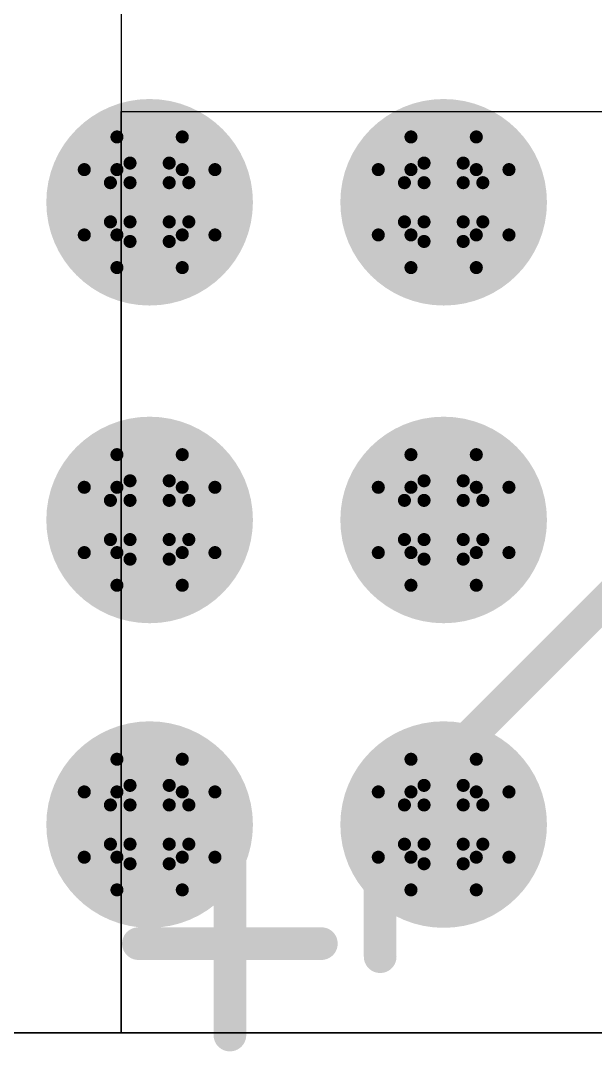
# Model space of a CAD drawing. Header units: inches. Extents: x -4 to 5258, y -4 to 5281.
# Drawn here: x 136.083 to 138.317, y 92.592 to 96.6 of the extents above; entities that cross this region are included whole.
import ezdxf

# ---------------------------------------------------------------- set-up
doc = ezdxf.new("R2010")
doc.units = ezdxf.units.IN
for name, color, linetype in [('Bottom Layer', 5, 'Continuous'), ('Bottom Solder', 6, 'Continuous'), ('Drill Drawing', 1, 'Continuous'), ('Layer 1', 16, 'Continuous'), ('Layer 2', 76, 'Continuous'), ('Top Layer', 1, 'Continuous'), ('Top Overlay', 2, 'Continuous'), ('Top Solder', 216, 'Continuous'), ('Via Holes', 16, 'Continuous')]:
    doc.layers.add(name, color=color, linetype=linetype)

# ---------------------------------------------------------------- blocks, each defined once
blk = doc.blocks.new('RVT1H470M0607_308')
at = {"layer": 'Top Overlay'}
for points in [[(-3.3334, 1.8288, 0.127, 0.127, 0), (-1.8348, 3.3274, 0.127, 0.127, 0)], [(-3.3334, 1.3208, 0.127, 0.127, 0), (-3.3334, 1.8288, 0.127, 0.127, 0)], [(-3.9176, 1.016, 0.127, 0.127, 0), (-3.9176, 1.7272, 0.127, 0.127, 0)], [(-4.2732, 1.3716, 0.127, 0.127, 0), (-3.562, 1.3716, 0.127, 0.127, 0)]]:
    blk.add_lwpolyline(points, format="xyseb", dxfattribs=at)
for points in [[(-3.3651, 1.8288, 0.0635, 0.0635, 1), (-3.3016, 1.8288, 0.0635, 0.0635, 1)], [(-3.3651, 1.8288, 0.0635, 0.0635, 1), (-3.3016, 1.8288, 0.0635, 0.0635, 1)], [(-3.9493, 1.7272, 0.0635, 0.0635, 1), (-3.8858, 1.7272, 0.0635, 0.0635, 1)], [(-4.3049, 1.3716, 0.0635, 0.0635, 1), (-4.2414, 1.3716, 0.0635, 0.0635, 1)], [(-3.5937, 1.3716, 0.0635, 0.0635, 1), (-3.5302, 1.3716, 0.0635, 0.0635, 1)], [(-3.3651, 1.3208, 0.0635, 0.0635, 1), (-3.3016, 1.3208, 0.0635, 0.0635, 1)], [(-3.9493, 1.016, 0.0635, 0.0635, 1), (-3.8858, 1.016, 0.0635, 0.0635, 1)]]:
    blk.add_lwpolyline(points, format="xyseb", close=True, dxfattribs=at)

msp = doc.modelspace()

# ---------------------------------------------------------------- hatches: boundary and pattern name
at = {"layer": 'Bottom Layer'}
h = msp.add_hatch(color=5, dxfattribs=at)
edge = h.paths.add_edge_path()
edge.add_arc((136.5842, 95.8938), 0.3, 0, 360)
h = msp.add_hatch(color=5, dxfattribs=at)
edge = h.paths.add_edge_path()
edge.add_arc((137.7272, 95.8938), 0.3, 0, 360)
h = msp.add_hatch(color=5, dxfattribs=at)
edge = h.paths.add_edge_path()
edge.add_arc((136.5842, 94.6583), 0.3, 0, 360)
h = msp.add_hatch(color=5, dxfattribs=at)
edge = h.paths.add_edge_path()
edge.add_arc((137.7272, 94.6583), 0.3, 0, 360)
h = msp.add_hatch(color=5, dxfattribs=at)
edge = h.paths.add_edge_path()
edge.add_arc((136.5842, 93.4737), 0.3, 0, 360)
h = msp.add_hatch(color=5, dxfattribs=at)
edge = h.paths.add_edge_path()
edge.add_arc((137.7272, 93.4737), 0.3, 0, 360)
at = {"layer": 'Bottom Solder'}
h = msp.add_hatch(color=6, dxfattribs=at)
edge = h.paths.add_edge_path()
edge.add_arc((136.5842, 95.8938), 0.4016, 0, 360)
h = msp.add_hatch(color=6, dxfattribs=at)
edge = h.paths.add_edge_path()
edge.add_arc((137.7272, 95.8938), 0.4016, 0, 360)
h = msp.add_hatch(color=6, dxfattribs=at)
edge = h.paths.add_edge_path()
edge.add_arc((136.5842, 94.6583), 0.4016, 0, 360)
h = msp.add_hatch(color=6, dxfattribs=at)
edge = h.paths.add_edge_path()
edge.add_arc((137.7272, 94.6583), 0.4016, 0, 360)
h = msp.add_hatch(color=6, dxfattribs=at)
edge = h.paths.add_edge_path()
edge.add_arc((136.5842, 93.4737), 0.4016, 0, 360)
h = msp.add_hatch(color=6, dxfattribs=at)
edge = h.paths.add_edge_path()
edge.add_arc((137.7272, 93.4737), 0.4016, 0, 360)
at = {"layer": 'Layer 1'}
h = msp.add_hatch(color=16, dxfattribs=at)
edge = h.paths.add_edge_path()
edge.add_arc((136.5842, 95.8938), 0.3, 0, 360)
h = msp.add_hatch(color=16, dxfattribs=at)
edge = h.paths.add_edge_path()
edge.add_arc((137.7272, 95.8938), 0.3, 0, 360)
h = msp.add_hatch(color=16, dxfattribs=at)
edge = h.paths.add_edge_path()
edge.add_arc((136.5842, 94.6583), 0.3, 0, 360)
h = msp.add_hatch(color=16, dxfattribs=at)
edge = h.paths.add_edge_path()
edge.add_arc((137.7272, 94.6583), 0.3, 0, 360)
h = msp.add_hatch(color=16, dxfattribs=at)
edge = h.paths.add_edge_path()
edge.add_arc((136.5842, 93.4737), 0.3, 0, 360)
h = msp.add_hatch(color=16, dxfattribs=at)
edge = h.paths.add_edge_path()
edge.add_arc((137.7272, 93.4737), 0.3, 0, 360)
at = {"layer": 'Layer 2'}
h = msp.add_hatch(color=76, dxfattribs=at)
edge = h.paths.add_edge_path()
edge.add_arc((136.5842, 95.8938), 0.3, 0, 360)
h = msp.add_hatch(color=76, dxfattribs=at)
edge = h.paths.add_edge_path()
edge.add_arc((137.7272, 95.8938), 0.3, 0, 360)
h = msp.add_hatch(color=76, dxfattribs=at)
edge = h.paths.add_edge_path()
edge.add_arc((136.5842, 94.6583), 0.3, 0, 360)
h = msp.add_hatch(color=76, dxfattribs=at)
edge = h.paths.add_edge_path()
edge.add_arc((137.7272, 94.6583), 0.3, 0, 360)
h = msp.add_hatch(color=76, dxfattribs=at)
edge = h.paths.add_edge_path()
edge.add_arc((136.5842, 93.4737), 0.3, 0, 360)
h = msp.add_hatch(color=76, dxfattribs=at)
edge = h.paths.add_edge_path()
edge.add_arc((137.7272, 93.4737), 0.3, 0, 360)
at = {"layer": 'Top Layer'}
h = msp.add_hatch(color=1, dxfattribs=at)
edge = h.paths.add_edge_path()
edge.add_arc((136.5842, 95.8938), 0.3, 0, 360)
h = msp.add_hatch(color=1, dxfattribs=at)
edge = h.paths.add_edge_path()
edge.add_arc((137.7272, 95.8938), 0.3, 0, 360)
h = msp.add_hatch(color=1, dxfattribs=at)
edge = h.paths.add_edge_path()
edge.add_arc((136.5842, 94.6583), 0.3, 0, 360)
h = msp.add_hatch(color=1, dxfattribs=at)
edge = h.paths.add_edge_path()
edge.add_arc((137.7272, 94.6583), 0.3, 0, 360)
h = msp.add_hatch(color=1, dxfattribs=at)
edge = h.paths.add_edge_path()
edge.add_arc((136.5842, 93.4737), 0.3, 0, 360)
h = msp.add_hatch(color=1, dxfattribs=at)
edge = h.paths.add_edge_path()
edge.add_arc((137.7272, 93.4737), 0.3, 0, 360)
at = {"layer": 'Top Solder'}
h = msp.add_hatch(color=216, dxfattribs=at)
edge = h.paths.add_edge_path()
edge.add_arc((136.5842, 95.8938), 0.4016, 0, 360)
h = msp.add_hatch(color=216, dxfattribs=at)
edge = h.paths.add_edge_path()
edge.add_arc((137.7272, 95.8938), 0.4016, 0, 360)
h = msp.add_hatch(color=216, dxfattribs=at)
edge = h.paths.add_edge_path()
edge.add_arc((136.5842, 94.6583), 0.4016, 0, 360)
h = msp.add_hatch(color=216, dxfattribs=at)
edge = h.paths.add_edge_path()
edge.add_arc((137.7272, 94.6583), 0.4016, 0, 360)
h = msp.add_hatch(color=216, dxfattribs=at)
edge = h.paths.add_edge_path()
edge.add_arc((136.5842, 93.4737), 0.4016, 0, 360)
h = msp.add_hatch(color=216, dxfattribs=at)
edge = h.paths.add_edge_path()
edge.add_arc((137.7272, 93.4737), 0.4016, 0, 360)
at = {"layer": 'Via Holes'}
h = msp.add_hatch(color=7, dxfattribs=at)
edge = h.paths.add_edge_path()
edge.add_arc((136.5842, 95.8938), 0.15, 0, 360)
h = msp.add_hatch(color=7, dxfattribs=at)
edge = h.paths.add_edge_path()
edge.add_arc((137.7272, 95.8938), 0.15, 0, 360)
h = msp.add_hatch(color=7, dxfattribs=at)
edge = h.paths.add_edge_path()
edge.add_arc((136.5842, 94.6583), 0.15, 0, 360)
h = msp.add_hatch(color=7, dxfattribs=at)
edge = h.paths.add_edge_path()
edge.add_arc((137.7272, 94.6583), 0.15, 0, 360)
h = msp.add_hatch(color=7, dxfattribs=at)
edge = h.paths.add_edge_path()
edge.add_arc((136.5842, 93.4737), 0.15, 0, 360)
h = msp.add_hatch(color=7, dxfattribs=at)
edge = h.paths.add_edge_path()
edge.add_arc((137.7272, 93.4737), 0.15, 0, 360)

# ---------------------------------------------------------------- linework, layer by layer
at = {"layer": 'Drill Drawing'}
for points in [[(136.4572, 96.0208, 0.0508, 0.0508, 0), (136.4572, 96.1478, 0.0508, 0.0508, 0)], [(136.4572, 96.1478, 0.0508, 0.0508, 0), (136.7112, 96.1478, 0.0508, 0.0508, 0)], [(136.7112, 96.0208, 0.0508, 0.0508, 0), (136.7112, 96.1478, 0.0508, 0.0508, 0)], [(137.6002, 96.0208, 0.0508, 0.0508, 0), (137.6002, 96.1478, 0.0508, 0.0508, 0)], [(137.6002, 96.1478, 0.0508, 0.0508, 0), (137.8542, 96.1478, 0.0508, 0.0508, 0)], [(137.8542, 96.0208, 0.0508, 0.0508, 0), (137.8542, 96.1478, 0.0508, 0.0508, 0)], [(136.508, 95.97, 0.0508, 0.0508, 0), (136.508, 96.0462, 0.0508, 0.0508, 0)], [(136.508, 96.0462, 0.0508, 0.0508, 0), (136.6604, 96.0462, 0.0508, 0.0508, 0)], [(136.6604, 95.97, 0.0508, 0.0508, 0), (136.6604, 96.0462, 0.0508, 0.0508, 0)], [(137.651, 95.97, 0.0508, 0.0508, 0), (137.651, 96.0462, 0.0508, 0.0508, 0)], [(137.651, 96.0462, 0.0508, 0.0508, 0), (137.8034, 96.0462, 0.0508, 0.0508, 0)], [(137.8034, 95.97, 0.0508, 0.0508, 0), (137.8034, 96.0462, 0.0508, 0.0508, 0)], [(136.3302, 95.7668, 0.0508, 0.0508, 0), (136.3302, 96.0208, 0.0508, 0.0508, 0)], [(136.3302, 96.0208, 0.0508, 0.0508, 0), (136.4572, 96.0208, 0.0508, 0.0508, 0)], [(136.7112, 96.0208, 0.0508, 0.0508, 0), (136.8382, 96.0208, 0.0508, 0.0508, 0)], [(136.8382, 95.7668, 0.0508, 0.0508, 0), (136.8382, 96.0208, 0.0508, 0.0508, 0)], [(137.4732, 95.7668, 0.0508, 0.0508, 0), (137.4732, 96.0208, 0.0508, 0.0508, 0)], [(137.4732, 96.0208, 0.0508, 0.0508, 0), (137.6002, 96.0208, 0.0508, 0.0508, 0)], [(137.8542, 96.0208, 0.0508, 0.0508, 0), (137.9812, 96.0208, 0.0508, 0.0508, 0)], [(137.9812, 95.7668, 0.0508, 0.0508, 0), (137.9812, 96.0208, 0.0508, 0.0508, 0)], [(136.4318, 95.8176, 0.0508, 0.0508, 0), (136.4318, 95.97, 0.0508, 0.0508, 0)], [(136.4318, 95.97, 0.0508, 0.0508, 0), (136.508, 95.97, 0.0508, 0.0508, 0)], [(136.6604, 95.97, 0.0508, 0.0508, 0), (136.7366, 95.97, 0.0508, 0.0508, 0)], [(136.7366, 95.8176, 0.0508, 0.0508, 0), (136.7366, 95.97, 0.0508, 0.0508, 0)], [(137.5748, 95.8176, 0.0508, 0.0508, 0), (137.5748, 95.97, 0.0508, 0.0508, 0)], [(137.5748, 95.97, 0.0508, 0.0508, 0), (137.651, 95.97, 0.0508, 0.0508, 0)], [(137.8034, 95.97, 0.0508, 0.0508, 0), (137.8796, 95.97, 0.0508, 0.0508, 0)], [(137.8796, 95.8176, 0.0508, 0.0508, 0), (137.8796, 95.97, 0.0508, 0.0508, 0)], [(136.4318, 95.8176, 0.0508, 0.0508, 0), (136.508, 95.8176, 0.0508, 0.0508, 0)], [(136.508, 95.7414, 0.0508, 0.0508, 0), (136.508, 95.8176, 0.0508, 0.0508, 0)], [(136.6604, 95.8176, 0.0508, 0.0508, 0), (136.7366, 95.8176, 0.0508, 0.0508, 0)], [(136.6604, 95.7414, 0.0508, 0.0508, 0), (136.6604, 95.8176, 0.0508, 0.0508, 0)], [(137.5748, 95.8176, 0.0508, 0.0508, 0), (137.651, 95.8176, 0.0508, 0.0508, 0)], [(137.651, 95.7414, 0.0508, 0.0508, 0), (137.651, 95.8176, 0.0508, 0.0508, 0)], [(137.8034, 95.8176, 0.0508, 0.0508, 0), (137.8796, 95.8176, 0.0508, 0.0508, 0)], [(137.8034, 95.7414, 0.0508, 0.0508, 0), (137.8034, 95.8176, 0.0508, 0.0508, 0)], [(136.3302, 95.7668, 0.0508, 0.0508, 0), (136.4572, 95.7668, 0.0508, 0.0508, 0)], [(136.4572, 95.6398, 0.0508, 0.0508, 0), (136.4572, 95.7668, 0.0508, 0.0508, 0)], [(136.508, 95.7414, 0.0508, 0.0508, 0), (136.6604, 95.7414, 0.0508, 0.0508, 0)], [(136.7112, 95.7668, 0.0508, 0.0508, 0), (136.8382, 95.7668, 0.0508, 0.0508, 0)], [(136.7112, 95.6398, 0.0508, 0.0508, 0), (136.7112, 95.7668, 0.0508, 0.0508, 0)], [(137.4732, 95.7668, 0.0508, 0.0508, 0), (137.6002, 95.7668, 0.0508, 0.0508, 0)], [(137.6002, 95.6398, 0.0508, 0.0508, 0), (137.6002, 95.7668, 0.0508, 0.0508, 0)], [(137.651, 95.7414, 0.0508, 0.0508, 0), (137.8034, 95.7414, 0.0508, 0.0508, 0)], [(137.8542, 95.7668, 0.0508, 0.0508, 0), (137.9812, 95.7668, 0.0508, 0.0508, 0)], [(137.8542, 95.6398, 0.0508, 0.0508, 0), (137.8542, 95.7668, 0.0508, 0.0508, 0)], [(136.4572, 95.6398, 0.0508, 0.0508, 0), (136.7112, 95.6398, 0.0508, 0.0508, 0)], [(137.6002, 95.6398, 0.0508, 0.0508, 0), (137.8542, 95.6398, 0.0508, 0.0508, 0)], [(136.4572, 94.7853, 0.0508, 0.0508, 0), (136.4572, 94.9123, 0.0508, 0.0508, 0)], [(136.4572, 94.9123, 0.0508, 0.0508, 0), (136.7112, 94.9123, 0.0508, 0.0508, 0)], [(136.7112, 94.7853, 0.0508, 0.0508, 0), (136.7112, 94.9123, 0.0508, 0.0508, 0)], [(137.6002, 94.7853, 0.0508, 0.0508, 0), (137.6002, 94.9123, 0.0508, 0.0508, 0)], [(137.6002, 94.9123, 0.0508, 0.0508, 0), (137.8542, 94.9123, 0.0508, 0.0508, 0)], [(137.8542, 94.7853, 0.0508, 0.0508, 0), (137.8542, 94.9123, 0.0508, 0.0508, 0)], [(136.3302, 94.5313, 0.0508, 0.0508, 0), (136.3302, 94.7853, 0.0508, 0.0508, 0)], [(136.3302, 94.7853, 0.0508, 0.0508, 0), (136.4572, 94.7853, 0.0508, 0.0508, 0)], [(136.508, 94.7345, 0.0508, 0.0508, 0), (136.508, 94.8107, 0.0508, 0.0508, 0)], [(136.508, 94.8107, 0.0508, 0.0508, 0), (136.6604, 94.8107, 0.0508, 0.0508, 0)], [(136.6604, 94.7345, 0.0508, 0.0508, 0), (136.6604, 94.8107, 0.0508, 0.0508, 0)], [(136.7112, 94.7853, 0.0508, 0.0508, 0), (136.8382, 94.7853, 0.0508, 0.0508, 0)], [(136.8382, 94.5313, 0.0508, 0.0508, 0), (136.8382, 94.7853, 0.0508, 0.0508, 0)], [(137.4732, 94.5313, 0.0508, 0.0508, 0), (137.4732, 94.7853, 0.0508, 0.0508, 0)], [(137.4732, 94.7853, 0.0508, 0.0508, 0), (137.6002, 94.7853, 0.0508, 0.0508, 0)], [(137.651, 94.7345, 0.0508, 0.0508, 0), (137.651, 94.8107, 0.0508, 0.0508, 0)], [(137.651, 94.8107, 0.0508, 0.0508, 0), (137.8034, 94.8107, 0.0508, 0.0508, 0)], [(137.8034, 94.7345, 0.0508, 0.0508, 0), (137.8034, 94.8107, 0.0508, 0.0508, 0)], [(137.8542, 94.7853, 0.0508, 0.0508, 0), (137.9812, 94.7853, 0.0508, 0.0508, 0)], [(137.9812, 94.5313, 0.0508, 0.0508, 0), (137.9812, 94.7853, 0.0508, 0.0508, 0)], [(136.4318, 94.5821, 0.0508, 0.0508, 0), (136.4318, 94.7345, 0.0508, 0.0508, 0)], [(136.4318, 94.7345, 0.0508, 0.0508, 0), (136.508, 94.7345, 0.0508, 0.0508, 0)], [(136.6604, 94.7345, 0.0508, 0.0508, 0), (136.7366, 94.7345, 0.0508, 0.0508, 0)], [(136.7366, 94.5821, 0.0508, 0.0508, 0), (136.7366, 94.7345, 0.0508, 0.0508, 0)], [(137.5748, 94.5821, 0.0508, 0.0508, 0), (137.5748, 94.7345, 0.0508, 0.0508, 0)], [(137.5748, 94.7345, 0.0508, 0.0508, 0), (137.651, 94.7345, 0.0508, 0.0508, 0)], [(137.8034, 94.7345, 0.0508, 0.0508, 0), (137.8796, 94.7345, 0.0508, 0.0508, 0)], [(137.8796, 94.5821, 0.0508, 0.0508, 0), (137.8796, 94.7345, 0.0508, 0.0508, 0)], [(136.4318, 94.5821, 0.0508, 0.0508, 0), (136.508, 94.5821, 0.0508, 0.0508, 0)], [(136.508, 94.5059, 0.0508, 0.0508, 0), (136.508, 94.5821, 0.0508, 0.0508, 0)], [(136.6604, 94.5821, 0.0508, 0.0508, 0), (136.7366, 94.5821, 0.0508, 0.0508, 0)], [(136.6604, 94.5059, 0.0508, 0.0508, 0), (136.6604, 94.5821, 0.0508, 0.0508, 0)], [(137.5748, 94.5821, 0.0508, 0.0508, 0), (137.651, 94.5821, 0.0508, 0.0508, 0)], [(137.651, 94.5059, 0.0508, 0.0508, 0), (137.651, 94.5821, 0.0508, 0.0508, 0)], [(137.8034, 94.5821, 0.0508, 0.0508, 0), (137.8796, 94.5821, 0.0508, 0.0508, 0)], [(137.8034, 94.5059, 0.0508, 0.0508, 0), (137.8034, 94.5821, 0.0508, 0.0508, 0)], [(136.3302, 94.5313, 0.0508, 0.0508, 0), (136.4572, 94.5313, 0.0508, 0.0508, 0)], [(136.4572, 94.4043, 0.0508, 0.0508, 0), (136.4572, 94.5313, 0.0508, 0.0508, 0)], [(136.508, 94.5059, 0.0508, 0.0508, 0), (136.6604, 94.5059, 0.0508, 0.0508, 0)], [(136.7112, 94.5313, 0.0508, 0.0508, 0), (136.8382, 94.5313, 0.0508, 0.0508, 0)], [(136.7112, 94.4043, 0.0508, 0.0508, 0), (136.7112, 94.5313, 0.0508, 0.0508, 0)], [(137.4732, 94.5313, 0.0508, 0.0508, 0), (137.6002, 94.5313, 0.0508, 0.0508, 0)], [(137.6002, 94.4043, 0.0508, 0.0508, 0), (137.6002, 94.5313, 0.0508, 0.0508, 0)], [(137.651, 94.5059, 0.0508, 0.0508, 0), (137.8034, 94.5059, 0.0508, 0.0508, 0)], [(137.8542, 94.5313, 0.0508, 0.0508, 0), (137.9812, 94.5313, 0.0508, 0.0508, 0)], [(137.8542, 94.4043, 0.0508, 0.0508, 0), (137.8542, 94.5313, 0.0508, 0.0508, 0)], [(136.4572, 94.4043, 0.0508, 0.0508, 0), (136.7112, 94.4043, 0.0508, 0.0508, 0)], [(137.6002, 94.4043, 0.0508, 0.0508, 0), (137.8542, 94.4043, 0.0508, 0.0508, 0)], [(136.4572, 93.6007, 0.0508, 0.0508, 0), (136.4572, 93.7277, 0.0508, 0.0508, 0)], [(136.4572, 93.7277, 0.0508, 0.0508, 0), (136.7112, 93.7277, 0.0508, 0.0508, 0)], [(136.7112, 93.6007, 0.0508, 0.0508, 0), (136.7112, 93.7277, 0.0508, 0.0508, 0)], [(137.6002, 93.6007, 0.0508, 0.0508, 0), (137.6002, 93.7277, 0.0508, 0.0508, 0)], [(137.6002, 93.7277, 0.0508, 0.0508, 0), (137.8542, 93.7277, 0.0508, 0.0508, 0)], [(137.8542, 93.6007, 0.0508, 0.0508, 0), (137.8542, 93.7277, 0.0508, 0.0508, 0)], [(136.508, 93.5499, 0.0508, 0.0508, 0), (136.508, 93.6261, 0.0508, 0.0508, 0)], [(136.508, 93.6261, 0.0508, 0.0508, 0), (136.6604, 93.6261, 0.0508, 0.0508, 0)], [(136.6604, 93.5499, 0.0508, 0.0508, 0), (136.6604, 93.6261, 0.0508, 0.0508, 0)], [(137.651, 93.5499, 0.0508, 0.0508, 0), (137.651, 93.6261, 0.0508, 0.0508, 0)], [(137.651, 93.6261, 0.0508, 0.0508, 0), (137.8034, 93.6261, 0.0508, 0.0508, 0)], [(137.8034, 93.5499, 0.0508, 0.0508, 0), (137.8034, 93.6261, 0.0508, 0.0508, 0)], [(136.3302, 93.3467, 0.0508, 0.0508, 0), (136.3302, 93.6007, 0.0508, 0.0508, 0)], [(136.3302, 93.6007, 0.0508, 0.0508, 0), (136.4572, 93.6007, 0.0508, 0.0508, 0)], [(136.7112, 93.6007, 0.0508, 0.0508, 0), (136.8382, 93.6007, 0.0508, 0.0508, 0)], [(136.8382, 93.3467, 0.0508, 0.0508, 0), (136.8382, 93.6007, 0.0508, 0.0508, 0)], [(137.4732, 93.3467, 0.0508, 0.0508, 0), (137.4732, 93.6007, 0.0508, 0.0508, 0)], [(137.4732, 93.6007, 0.0508, 0.0508, 0), (137.6002, 93.6007, 0.0508, 0.0508, 0)], [(137.8542, 93.6007, 0.0508, 0.0508, 0), (137.9812, 93.6007, 0.0508, 0.0508, 0)], [(137.9812, 93.3467, 0.0508, 0.0508, 0), (137.9812, 93.6007, 0.0508, 0.0508, 0)], [(136.4318, 93.3975, 0.0508, 0.0508, 0), (136.4318, 93.5499, 0.0508, 0.0508, 0)], [(136.4318, 93.5499, 0.0508, 0.0508, 0), (136.508, 93.5499, 0.0508, 0.0508, 0)], [(136.6604, 93.5499, 0.0508, 0.0508, 0), (136.7366, 93.5499, 0.0508, 0.0508, 0)], [(136.7366, 93.3975, 0.0508, 0.0508, 0), (136.7366, 93.5499, 0.0508, 0.0508, 0)], [(137.5748, 93.3975, 0.0508, 0.0508, 0), (137.5748, 93.5499, 0.0508, 0.0508, 0)], [(137.5748, 93.5499, 0.0508, 0.0508, 0), (137.651, 93.5499, 0.0508, 0.0508, 0)], [(137.8034, 93.5499, 0.0508, 0.0508, 0), (137.8796, 93.5499, 0.0508, 0.0508, 0)], [(137.8796, 93.3975, 0.0508, 0.0508, 0), (137.8796, 93.5499, 0.0508, 0.0508, 0)], [(136.4318, 93.3975, 0.0508, 0.0508, 0), (136.508, 93.3975, 0.0508, 0.0508, 0)], [(136.508, 93.3213, 0.0508, 0.0508, 0), (136.508, 93.3975, 0.0508, 0.0508, 0)], [(136.6604, 93.3975, 0.0508, 0.0508, 0), (136.7366, 93.3975, 0.0508, 0.0508, 0)], [(136.6604, 93.3213, 0.0508, 0.0508, 0), (136.6604, 93.3975, 0.0508, 0.0508, 0)], [(137.5748, 93.3975, 0.0508, 0.0508, 0), (137.651, 93.3975, 0.0508, 0.0508, 0)], [(137.651, 93.3213, 0.0508, 0.0508, 0), (137.651, 93.3975, 0.0508, 0.0508, 0)], [(137.8034, 93.3975, 0.0508, 0.0508, 0), (137.8796, 93.3975, 0.0508, 0.0508, 0)], [(137.8034, 93.3213, 0.0508, 0.0508, 0), (137.8034, 93.3975, 0.0508, 0.0508, 0)], [(136.3302, 93.3467, 0.0508, 0.0508, 0), (136.4572, 93.3467, 0.0508, 0.0508, 0)], [(136.4572, 93.2197, 0.0508, 0.0508, 0), (136.4572, 93.3467, 0.0508, 0.0508, 0)], [(136.7112, 93.3467, 0.0508, 0.0508, 0), (136.8382, 93.3467, 0.0508, 0.0508, 0)], [(136.7112, 93.2197, 0.0508, 0.0508, 0), (136.7112, 93.3467, 0.0508, 0.0508, 0)], [(137.4732, 93.3467, 0.0508, 0.0508, 0), (137.6002, 93.3467, 0.0508, 0.0508, 0)], [(137.6002, 93.2197, 0.0508, 0.0508, 0), (137.6002, 93.3467, 0.0508, 0.0508, 0)], [(137.8542, 93.3467, 0.0508, 0.0508, 0), (137.9812, 93.3467, 0.0508, 0.0508, 0)], [(137.8542, 93.2197, 0.0508, 0.0508, 0), (137.8542, 93.3467, 0.0508, 0.0508, 0)], [(136.508, 93.3213, 0.0508, 0.0508, 0), (136.6604, 93.3213, 0.0508, 0.0508, 0)], [(137.651, 93.3213, 0.0508, 0.0508, 0), (137.8034, 93.3213, 0.0508, 0.0508, 0)], [(136.4572, 93.2197, 0.0508, 0.0508, 0), (136.7112, 93.2197, 0.0508, 0.0508, 0)], [(137.6002, 93.2197, 0.0508, 0.0508, 0), (137.8542, 93.2197, 0.0508, 0.0508, 0)]]:
    msp.add_lwpolyline(points, format="xyseb", dxfattribs=at)
for points in [[(136.4445, 96.1478, 0.0254, 0.0254, 1), (136.4699, 96.1478, 0.0254, 0.0254, 1)], [(136.4445, 96.1478, 0.0254, 0.0254, 1), (136.4699, 96.1478, 0.0254, 0.0254, 1)], [(136.6985, 96.1478, 0.0254, 0.0254, 1), (136.7239, 96.1478, 0.0254, 0.0254, 1)], [(136.6985, 96.1478, 0.0254, 0.0254, 1), (136.7239, 96.1478, 0.0254, 0.0254, 1)], [(137.5875, 96.1478, 0.0254, 0.0254, 1), (137.6129, 96.1478, 0.0254, 0.0254, 1)], [(137.5875, 96.1478, 0.0254, 0.0254, 1), (137.6129, 96.1478, 0.0254, 0.0254, 1)], [(137.8415, 96.1478, 0.0254, 0.0254, 1), (137.8669, 96.1478, 0.0254, 0.0254, 1)], [(137.8415, 96.1478, 0.0254, 0.0254, 1), (137.8669, 96.1478, 0.0254, 0.0254, 1)], [(136.4953, 96.0462, 0.0254, 0.0254, 1), (136.5207, 96.0462, 0.0254, 0.0254, 1)], [(136.4953, 96.0462, 0.0254, 0.0254, 1), (136.5207, 96.0462, 0.0254, 0.0254, 1)], [(136.6477, 96.0462, 0.0254, 0.0254, 1), (136.6731, 96.0462, 0.0254, 0.0254, 1)], [(136.6477, 96.0462, 0.0254, 0.0254, 1), (136.6731, 96.0462, 0.0254, 0.0254, 1)], [(137.6383, 96.0462, 0.0254, 0.0254, 1), (137.6637, 96.0462, 0.0254, 0.0254, 1)], [(137.6383, 96.0462, 0.0254, 0.0254, 1), (137.6637, 96.0462, 0.0254, 0.0254, 1)], [(137.7907, 96.0462, 0.0254, 0.0254, 1), (137.8161, 96.0462, 0.0254, 0.0254, 1)], [(137.7907, 96.0462, 0.0254, 0.0254, 1), (137.8161, 96.0462, 0.0254, 0.0254, 1)], [(136.3175, 96.0208, 0.0254, 0.0254, 1), (136.3429, 96.0208, 0.0254, 0.0254, 1)], [(136.3175, 96.0208, 0.0254, 0.0254, 1), (136.3429, 96.0208, 0.0254, 0.0254, 1)], [(136.4445, 96.0208, 0.0254, 0.0254, 1), (136.4699, 96.0208, 0.0254, 0.0254, 1)], [(136.4445, 96.0208, 0.0254, 0.0254, 1), (136.4699, 96.0208, 0.0254, 0.0254, 1)], [(136.6985, 96.0208, 0.0254, 0.0254, 1), (136.7239, 96.0208, 0.0254, 0.0254, 1)], [(136.6985, 96.0208, 0.0254, 0.0254, 1), (136.7239, 96.0208, 0.0254, 0.0254, 1)], [(136.8255, 96.0208, 0.0254, 0.0254, 1), (136.8509, 96.0208, 0.0254, 0.0254, 1)], [(136.8255, 96.0208, 0.0254, 0.0254, 1), (136.8509, 96.0208, 0.0254, 0.0254, 1)], [(137.4605, 96.0208, 0.0254, 0.0254, 1), (137.4859, 96.0208, 0.0254, 0.0254, 1)], [(137.4605, 96.0208, 0.0254, 0.0254, 1), (137.4859, 96.0208, 0.0254, 0.0254, 1)], [(137.5875, 96.0208, 0.0254, 0.0254, 1), (137.6129, 96.0208, 0.0254, 0.0254, 1)], [(137.5875, 96.0208, 0.0254, 0.0254, 1), (137.6129, 96.0208, 0.0254, 0.0254, 1)], [(137.8415, 96.0208, 0.0254, 0.0254, 1), (137.8669, 96.0208, 0.0254, 0.0254, 1)], [(137.8415, 96.0208, 0.0254, 0.0254, 1), (137.8669, 96.0208, 0.0254, 0.0254, 1)], [(137.9685, 96.0208, 0.0254, 0.0254, 1), (137.9939, 96.0208, 0.0254, 0.0254, 1)], [(137.9685, 96.0208, 0.0254, 0.0254, 1), (137.9939, 96.0208, 0.0254, 0.0254, 1)], [(136.4191, 95.97, 0.0254, 0.0254, 1), (136.4445, 95.97, 0.0254, 0.0254, 1)], [(136.4191, 95.97, 0.0254, 0.0254, 1), (136.4445, 95.97, 0.0254, 0.0254, 1)], [(136.4953, 95.97, 0.0254, 0.0254, 1), (136.5207, 95.97, 0.0254, 0.0254, 1)], [(136.4953, 95.97, 0.0254, 0.0254, 1), (136.5207, 95.97, 0.0254, 0.0254, 1)], [(136.6477, 95.97, 0.0254, 0.0254, 1), (136.6731, 95.97, 0.0254, 0.0254, 1)], [(136.6477, 95.97, 0.0254, 0.0254, 1), (136.6731, 95.97, 0.0254, 0.0254, 1)], [(136.7239, 95.97, 0.0254, 0.0254, 1), (136.7493, 95.97, 0.0254, 0.0254, 1)], [(136.7239, 95.97, 0.0254, 0.0254, 1), (136.7493, 95.97, 0.0254, 0.0254, 1)], [(137.5621, 95.97, 0.0254, 0.0254, 1), (137.5875, 95.97, 0.0254, 0.0254, 1)], [(137.5621, 95.97, 0.0254, 0.0254, 1), (137.5875, 95.97, 0.0254, 0.0254, 1)], [(137.6383, 95.97, 0.0254, 0.0254, 1), (137.6637, 95.97, 0.0254, 0.0254, 1)], [(137.6383, 95.97, 0.0254, 0.0254, 1), (137.6637, 95.97, 0.0254, 0.0254, 1)], [(137.7907, 95.97, 0.0254, 0.0254, 1), (137.8161, 95.97, 0.0254, 0.0254, 1)], [(137.7907, 95.97, 0.0254, 0.0254, 1), (137.8161, 95.97, 0.0254, 0.0254, 1)], [(137.8669, 95.97, 0.0254, 0.0254, 1), (137.8923, 95.97, 0.0254, 0.0254, 1)], [(137.8669, 95.97, 0.0254, 0.0254, 1), (137.8923, 95.97, 0.0254, 0.0254, 1)], [(136.4191, 95.8176, 0.0254, 0.0254, 1), (136.4445, 95.8176, 0.0254, 0.0254, 1)], [(136.4191, 95.8176, 0.0254, 0.0254, 1), (136.4445, 95.8176, 0.0254, 0.0254, 1)], [(136.4953, 95.8176, 0.0254, 0.0254, 1), (136.5207, 95.8176, 0.0254, 0.0254, 1)], [(136.4953, 95.8176, 0.0254, 0.0254, 1), (136.5207, 95.8176, 0.0254, 0.0254, 1)], [(136.6477, 95.8176, 0.0254, 0.0254, 1), (136.6731, 95.8176, 0.0254, 0.0254, 1)], [(136.6477, 95.8176, 0.0254, 0.0254, 1), (136.6731, 95.8176, 0.0254, 0.0254, 1)], [(136.7239, 95.8176, 0.0254, 0.0254, 1), (136.7493, 95.8176, 0.0254, 0.0254, 1)], [(136.7239, 95.8176, 0.0254, 0.0254, 1), (136.7493, 95.8176, 0.0254, 0.0254, 1)], [(137.5621, 95.8176, 0.0254, 0.0254, 1), (137.5875, 95.8176, 0.0254, 0.0254, 1)], [(137.5621, 95.8176, 0.0254, 0.0254, 1), (137.5875, 95.8176, 0.0254, 0.0254, 1)], [(137.6383, 95.8176, 0.0254, 0.0254, 1), (137.6637, 95.8176, 0.0254, 0.0254, 1)], [(137.6383, 95.8176, 0.0254, 0.0254, 1), (137.6637, 95.8176, 0.0254, 0.0254, 1)], [(137.7907, 95.8176, 0.0254, 0.0254, 1), (137.8161, 95.8176, 0.0254, 0.0254, 1)], [(137.7907, 95.8176, 0.0254, 0.0254, 1), (137.8161, 95.8176, 0.0254, 0.0254, 1)], [(137.8669, 95.8176, 0.0254, 0.0254, 1), (137.8923, 95.8176, 0.0254, 0.0254, 1)], [(137.8669, 95.8176, 0.0254, 0.0254, 1), (137.8923, 95.8176, 0.0254, 0.0254, 1)], [(136.3175, 95.7668, 0.0254, 0.0254, 1), (136.3429, 95.7668, 0.0254, 0.0254, 1)], [(136.3175, 95.7668, 0.0254, 0.0254, 1), (136.3429, 95.7668, 0.0254, 0.0254, 1)], [(136.4445, 95.7668, 0.0254, 0.0254, 1), (136.4699, 95.7668, 0.0254, 0.0254, 1)], [(136.4445, 95.7668, 0.0254, 0.0254, 1), (136.4699, 95.7668, 0.0254, 0.0254, 1)], [(136.4953, 95.7414, 0.0254, 0.0254, 1), (136.5207, 95.7414, 0.0254, 0.0254, 1)], [(136.4953, 95.7414, 0.0254, 0.0254, 1), (136.5207, 95.7414, 0.0254, 0.0254, 1)], [(136.6477, 95.7414, 0.0254, 0.0254, 1), (136.6731, 95.7414, 0.0254, 0.0254, 1)], [(136.6477, 95.7414, 0.0254, 0.0254, 1), (136.6731, 95.7414, 0.0254, 0.0254, 1)], [(136.6985, 95.7668, 0.0254, 0.0254, 1), (136.7239, 95.7668, 0.0254, 0.0254, 1)], [(136.6985, 95.7668, 0.0254, 0.0254, 1), (136.7239, 95.7668, 0.0254, 0.0254, 1)], [(136.8255, 95.7668, 0.0254, 0.0254, 1), (136.8509, 95.7668, 0.0254, 0.0254, 1)], [(136.8255, 95.7668, 0.0254, 0.0254, 1), (136.8509, 95.7668, 0.0254, 0.0254, 1)], [(137.4605, 95.7668, 0.0254, 0.0254, 1), (137.4859, 95.7668, 0.0254, 0.0254, 1)], [(137.4605, 95.7668, 0.0254, 0.0254, 1), (137.4859, 95.7668, 0.0254, 0.0254, 1)], [(137.5875, 95.7668, 0.0254, 0.0254, 1), (137.6129, 95.7668, 0.0254, 0.0254, 1)], [(137.5875, 95.7668, 0.0254, 0.0254, 1), (137.6129, 95.7668, 0.0254, 0.0254, 1)], [(137.6383, 95.7414, 0.0254, 0.0254, 1), (137.6637, 95.7414, 0.0254, 0.0254, 1)], [(137.6383, 95.7414, 0.0254, 0.0254, 1), (137.6637, 95.7414, 0.0254, 0.0254, 1)], [(137.7907, 95.7414, 0.0254, 0.0254, 1), (137.8161, 95.7414, 0.0254, 0.0254, 1)], [(137.7907, 95.7414, 0.0254, 0.0254, 1), (137.8161, 95.7414, 0.0254, 0.0254, 1)], [(137.8415, 95.7668, 0.0254, 0.0254, 1), (137.8669, 95.7668, 0.0254, 0.0254, 1)], [(137.8415, 95.7668, 0.0254, 0.0254, 1), (137.8669, 95.7668, 0.0254, 0.0254, 1)], [(137.9685, 95.7668, 0.0254, 0.0254, 1), (137.9939, 95.7668, 0.0254, 0.0254, 1)], [(137.9685, 95.7668, 0.0254, 0.0254, 1), (137.9939, 95.7668, 0.0254, 0.0254, 1)], [(136.4445, 95.6398, 0.0254, 0.0254, 1), (136.4699, 95.6398, 0.0254, 0.0254, 1)], [(136.4445, 95.6398, 0.0254, 0.0254, 1), (136.4699, 95.6398, 0.0254, 0.0254, 1)], [(136.6985, 95.6398, 0.0254, 0.0254, 1), (136.7239, 95.6398, 0.0254, 0.0254, 1)], [(136.6985, 95.6398, 0.0254, 0.0254, 1), (136.7239, 95.6398, 0.0254, 0.0254, 1)], [(137.5875, 95.6398, 0.0254, 0.0254, 1), (137.6129, 95.6398, 0.0254, 0.0254, 1)], [(137.5875, 95.6398, 0.0254, 0.0254, 1), (137.6129, 95.6398, 0.0254, 0.0254, 1)], [(137.8415, 95.6398, 0.0254, 0.0254, 1), (137.8669, 95.6398, 0.0254, 0.0254, 1)], [(137.8415, 95.6398, 0.0254, 0.0254, 1), (137.8669, 95.6398, 0.0254, 0.0254, 1)], [(136.4445, 94.9123, 0.0254, 0.0254, 1), (136.4699, 94.9123, 0.0254, 0.0254, 1)], [(136.4445, 94.9123, 0.0254, 0.0254, 1), (136.4699, 94.9123, 0.0254, 0.0254, 1)], [(136.6985, 94.9123, 0.0254, 0.0254, 1), (136.7239, 94.9123, 0.0254, 0.0254, 1)], [(136.6985, 94.9123, 0.0254, 0.0254, 1), (136.7239, 94.9123, 0.0254, 0.0254, 1)], [(137.5875, 94.9123, 0.0254, 0.0254, 1), (137.6129, 94.9123, 0.0254, 0.0254, 1)], [(137.5875, 94.9123, 0.0254, 0.0254, 1), (137.6129, 94.9123, 0.0254, 0.0254, 1)], [(137.8415, 94.9123, 0.0254, 0.0254, 1), (137.8669, 94.9123, 0.0254, 0.0254, 1)], [(137.8415, 94.9123, 0.0254, 0.0254, 1), (137.8669, 94.9123, 0.0254, 0.0254, 1)], [(136.3175, 94.7853, 0.0254, 0.0254, 1), (136.3429, 94.7853, 0.0254, 0.0254, 1)], [(136.3175, 94.7853, 0.0254, 0.0254, 1), (136.3429, 94.7853, 0.0254, 0.0254, 1)], [(136.4445, 94.7853, 0.0254, 0.0254, 1), (136.4699, 94.7853, 0.0254, 0.0254, 1)], [(136.4445, 94.7853, 0.0254, 0.0254, 1), (136.4699, 94.7853, 0.0254, 0.0254, 1)], [(136.4953, 94.8107, 0.0254, 0.0254, 1), (136.5207, 94.8107, 0.0254, 0.0254, 1)], [(136.4953, 94.8107, 0.0254, 0.0254, 1), (136.5207, 94.8107, 0.0254, 0.0254, 1)], [(136.6477, 94.8107, 0.0254, 0.0254, 1), (136.6731, 94.8107, 0.0254, 0.0254, 1)], [(136.6477, 94.8107, 0.0254, 0.0254, 1), (136.6731, 94.8107, 0.0254, 0.0254, 1)], [(136.6985, 94.7853, 0.0254, 0.0254, 1), (136.7239, 94.7853, 0.0254, 0.0254, 1)], [(136.6985, 94.7853, 0.0254, 0.0254, 1), (136.7239, 94.7853, 0.0254, 0.0254, 1)], [(136.8255, 94.7853, 0.0254, 0.0254, 1), (136.8509, 94.7853, 0.0254, 0.0254, 1)], [(136.8255, 94.7853, 0.0254, 0.0254, 1), (136.8509, 94.7853, 0.0254, 0.0254, 1)], [(137.4605, 94.7853, 0.0254, 0.0254, 1), (137.4859, 94.7853, 0.0254, 0.0254, 1)], [(137.4605, 94.7853, 0.0254, 0.0254, 1), (137.4859, 94.7853, 0.0254, 0.0254, 1)], [(137.5875, 94.7853, 0.0254, 0.0254, 1), (137.6129, 94.7853, 0.0254, 0.0254, 1)], [(137.5875, 94.7853, 0.0254, 0.0254, 1), (137.6129, 94.7853, 0.0254, 0.0254, 1)], [(137.6383, 94.8107, 0.0254, 0.0254, 1), (137.6637, 94.8107, 0.0254, 0.0254, 1)], [(137.6383, 94.8107, 0.0254, 0.0254, 1), (137.6637, 94.8107, 0.0254, 0.0254, 1)], [(137.7907, 94.8107, 0.0254, 0.0254, 1), (137.8161, 94.8107, 0.0254, 0.0254, 1)], [(137.7907, 94.8107, 0.0254, 0.0254, 1), (137.8161, 94.8107, 0.0254, 0.0254, 1)], [(137.8415, 94.7853, 0.0254, 0.0254, 1), (137.8669, 94.7853, 0.0254, 0.0254, 1)], [(137.8415, 94.7853, 0.0254, 0.0254, 1), (137.8669, 94.7853, 0.0254, 0.0254, 1)], [(137.9685, 94.7853, 0.0254, 0.0254, 1), (137.9939, 94.7853, 0.0254, 0.0254, 1)], [(137.9685, 94.7853, 0.0254, 0.0254, 1), (137.9939, 94.7853, 0.0254, 0.0254, 1)], [(136.4191, 94.7345, 0.0254, 0.0254, 1), (136.4445, 94.7345, 0.0254, 0.0254, 1)], [(136.4191, 94.7345, 0.0254, 0.0254, 1), (136.4445, 94.7345, 0.0254, 0.0254, 1)], [(136.4953, 94.7345, 0.0254, 0.0254, 1), (136.5207, 94.7345, 0.0254, 0.0254, 1)], [(136.4953, 94.7345, 0.0254, 0.0254, 1), (136.5207, 94.7345, 0.0254, 0.0254, 1)], [(136.6477, 94.7345, 0.0254, 0.0254, 1), (136.6731, 94.7345, 0.0254, 0.0254, 1)], [(136.6477, 94.7345, 0.0254, 0.0254, 1), (136.6731, 94.7345, 0.0254, 0.0254, 1)], [(136.7239, 94.7345, 0.0254, 0.0254, 1), (136.7493, 94.7345, 0.0254, 0.0254, 1)], [(136.7239, 94.7345, 0.0254, 0.0254, 1), (136.7493, 94.7345, 0.0254, 0.0254, 1)], [(137.5621, 94.7345, 0.0254, 0.0254, 1), (137.5875, 94.7345, 0.0254, 0.0254, 1)], [(137.5621, 94.7345, 0.0254, 0.0254, 1), (137.5875, 94.7345, 0.0254, 0.0254, 1)], [(137.6383, 94.7345, 0.0254, 0.0254, 1), (137.6637, 94.7345, 0.0254, 0.0254, 1)], [(137.6383, 94.7345, 0.0254, 0.0254, 1), (137.6637, 94.7345, 0.0254, 0.0254, 1)], [(137.7907, 94.7345, 0.0254, 0.0254, 1), (137.8161, 94.7345, 0.0254, 0.0254, 1)], [(137.7907, 94.7345, 0.0254, 0.0254, 1), (137.8161, 94.7345, 0.0254, 0.0254, 1)], [(137.8669, 94.7345, 0.0254, 0.0254, 1), (137.8923, 94.7345, 0.0254, 0.0254, 1)], [(137.8669, 94.7345, 0.0254, 0.0254, 1), (137.8923, 94.7345, 0.0254, 0.0254, 1)], [(136.4191, 94.5821, 0.0254, 0.0254, 1), (136.4445, 94.5821, 0.0254, 0.0254, 1)], [(136.4191, 94.5821, 0.0254, 0.0254, 1), (136.4445, 94.5821, 0.0254, 0.0254, 1)], [(136.4953, 94.5821, 0.0254, 0.0254, 1), (136.5207, 94.5821, 0.0254, 0.0254, 1)], [(136.4953, 94.5821, 0.0254, 0.0254, 1), (136.5207, 94.5821, 0.0254, 0.0254, 1)], [(136.6477, 94.5821, 0.0254, 0.0254, 1), (136.6731, 94.5821, 0.0254, 0.0254, 1)], [(136.6477, 94.5821, 0.0254, 0.0254, 1), (136.6731, 94.5821, 0.0254, 0.0254, 1)], [(136.7239, 94.5821, 0.0254, 0.0254, 1), (136.7493, 94.5821, 0.0254, 0.0254, 1)], [(136.7239, 94.5821, 0.0254, 0.0254, 1), (136.7493, 94.5821, 0.0254, 0.0254, 1)], [(137.5621, 94.5821, 0.0254, 0.0254, 1), (137.5875, 94.5821, 0.0254, 0.0254, 1)], [(137.5621, 94.5821, 0.0254, 0.0254, 1), (137.5875, 94.5821, 0.0254, 0.0254, 1)], [(137.6383, 94.5821, 0.0254, 0.0254, 1), (137.6637, 94.5821, 0.0254, 0.0254, 1)], [(137.6383, 94.5821, 0.0254, 0.0254, 1), (137.6637, 94.5821, 0.0254, 0.0254, 1)], [(137.7907, 94.5821, 0.0254, 0.0254, 1), (137.8161, 94.5821, 0.0254, 0.0254, 1)], [(137.7907, 94.5821, 0.0254, 0.0254, 1), (137.8161, 94.5821, 0.0254, 0.0254, 1)], [(137.8669, 94.5821, 0.0254, 0.0254, 1), (137.8923, 94.5821, 0.0254, 0.0254, 1)], [(137.8669, 94.5821, 0.0254, 0.0254, 1), (137.8923, 94.5821, 0.0254, 0.0254, 1)], [(136.3175, 94.5313, 0.0254, 0.0254, 1), (136.3429, 94.5313, 0.0254, 0.0254, 1)], [(136.3175, 94.5313, 0.0254, 0.0254, 1), (136.3429, 94.5313, 0.0254, 0.0254, 1)], [(136.4445, 94.5313, 0.0254, 0.0254, 1), (136.4699, 94.5313, 0.0254, 0.0254, 1)], [(136.4445, 94.5313, 0.0254, 0.0254, 1), (136.4699, 94.5313, 0.0254, 0.0254, 1)], [(136.4953, 94.5059, 0.0254, 0.0254, 1), (136.5207, 94.5059, 0.0254, 0.0254, 1)], [(136.4953, 94.5059, 0.0254, 0.0254, 1), (136.5207, 94.5059, 0.0254, 0.0254, 1)], [(136.6477, 94.5059, 0.0254, 0.0254, 1), (136.6731, 94.5059, 0.0254, 0.0254, 1)], [(136.6477, 94.5059, 0.0254, 0.0254, 1), (136.6731, 94.5059, 0.0254, 0.0254, 1)], [(136.6985, 94.5313, 0.0254, 0.0254, 1), (136.7239, 94.5313, 0.0254, 0.0254, 1)], [(136.6985, 94.5313, 0.0254, 0.0254, 1), (136.7239, 94.5313, 0.0254, 0.0254, 1)], [(136.8255, 94.5313, 0.0254, 0.0254, 1), (136.8509, 94.5313, 0.0254, 0.0254, 1)], [(136.8255, 94.5313, 0.0254, 0.0254, 1), (136.8509, 94.5313, 0.0254, 0.0254, 1)], [(137.4605, 94.5313, 0.0254, 0.0254, 1), (137.4859, 94.5313, 0.0254, 0.0254, 1)], [(137.4605, 94.5313, 0.0254, 0.0254, 1), (137.4859, 94.5313, 0.0254, 0.0254, 1)], [(137.5875, 94.5313, 0.0254, 0.0254, 1), (137.6129, 94.5313, 0.0254, 0.0254, 1)], [(137.5875, 94.5313, 0.0254, 0.0254, 1), (137.6129, 94.5313, 0.0254, 0.0254, 1)], [(137.6383, 94.5059, 0.0254, 0.0254, 1), (137.6637, 94.5059, 0.0254, 0.0254, 1)], [(137.6383, 94.5059, 0.0254, 0.0254, 1), (137.6637, 94.5059, 0.0254, 0.0254, 1)], [(137.7907, 94.5059, 0.0254, 0.0254, 1), (137.8161, 94.5059, 0.0254, 0.0254, 1)], [(137.7907, 94.5059, 0.0254, 0.0254, 1), (137.8161, 94.5059, 0.0254, 0.0254, 1)], [(137.8415, 94.5313, 0.0254, 0.0254, 1), (137.8669, 94.5313, 0.0254, 0.0254, 1)], [(137.8415, 94.5313, 0.0254, 0.0254, 1), (137.8669, 94.5313, 0.0254, 0.0254, 1)], [(137.9685, 94.5313, 0.0254, 0.0254, 1), (137.9939, 94.5313, 0.0254, 0.0254, 1)], [(137.9685, 94.5313, 0.0254, 0.0254, 1), (137.9939, 94.5313, 0.0254, 0.0254, 1)], [(136.4445, 94.4043, 0.0254, 0.0254, 1), (136.4699, 94.4043, 0.0254, 0.0254, 1)], [(136.4445, 94.4043, 0.0254, 0.0254, 1), (136.4699, 94.4043, 0.0254, 0.0254, 1)], [(136.6985, 94.4043, 0.0254, 0.0254, 1), (136.7239, 94.4043, 0.0254, 0.0254, 1)], [(136.6985, 94.4043, 0.0254, 0.0254, 1), (136.7239, 94.4043, 0.0254, 0.0254, 1)], [(137.5875, 94.4043, 0.0254, 0.0254, 1), (137.6129, 94.4043, 0.0254, 0.0254, 1)], [(137.5875, 94.4043, 0.0254, 0.0254, 1), (137.6129, 94.4043, 0.0254, 0.0254, 1)], [(137.8415, 94.4043, 0.0254, 0.0254, 1), (137.8669, 94.4043, 0.0254, 0.0254, 1)], [(137.8415, 94.4043, 0.0254, 0.0254, 1), (137.8669, 94.4043, 0.0254, 0.0254, 1)], [(136.4445, 93.7277, 0.0254, 0.0254, 1), (136.4699, 93.7277, 0.0254, 0.0254, 1)], [(136.4445, 93.7277, 0.0254, 0.0254, 1), (136.4699, 93.7277, 0.0254, 0.0254, 1)], [(136.6985, 93.7277, 0.0254, 0.0254, 1), (136.7239, 93.7277, 0.0254, 0.0254, 1)], [(136.6985, 93.7277, 0.0254, 0.0254, 1), (136.7239, 93.7277, 0.0254, 0.0254, 1)], [(137.5875, 93.7277, 0.0254, 0.0254, 1), (137.6129, 93.7277, 0.0254, 0.0254, 1)], [(137.5875, 93.7277, 0.0254, 0.0254, 1), (137.6129, 93.7277, 0.0254, 0.0254, 1)], [(137.8415, 93.7277, 0.0254, 0.0254, 1), (137.8669, 93.7277, 0.0254, 0.0254, 1)], [(137.8415, 93.7277, 0.0254, 0.0254, 1), (137.8669, 93.7277, 0.0254, 0.0254, 1)], [(136.4953, 93.6261, 0.0254, 0.0254, 1), (136.5207, 93.6261, 0.0254, 0.0254, 1)], [(136.4953, 93.6261, 0.0254, 0.0254, 1), (136.5207, 93.6261, 0.0254, 0.0254, 1)], [(136.6477, 93.6261, 0.0254, 0.0254, 1), (136.6731, 93.6261, 0.0254, 0.0254, 1)], [(136.6477, 93.6261, 0.0254, 0.0254, 1), (136.6731, 93.6261, 0.0254, 0.0254, 1)], [(137.6383, 93.6261, 0.0254, 0.0254, 1), (137.6637, 93.6261, 0.0254, 0.0254, 1)], [(137.6383, 93.6261, 0.0254, 0.0254, 1), (137.6637, 93.6261, 0.0254, 0.0254, 1)], [(137.7907, 93.6261, 0.0254, 0.0254, 1), (137.8161, 93.6261, 0.0254, 0.0254, 1)], [(137.7907, 93.6261, 0.0254, 0.0254, 1), (137.8161, 93.6261, 0.0254, 0.0254, 1)], [(136.3175, 93.6007, 0.0254, 0.0254, 1), (136.3429, 93.6007, 0.0254, 0.0254, 1)], [(136.3175, 93.6007, 0.0254, 0.0254, 1), (136.3429, 93.6007, 0.0254, 0.0254, 1)], [(136.4445, 93.6007, 0.0254, 0.0254, 1), (136.4699, 93.6007, 0.0254, 0.0254, 1)], [(136.4445, 93.6007, 0.0254, 0.0254, 1), (136.4699, 93.6007, 0.0254, 0.0254, 1)], [(136.6985, 93.6007, 0.0254, 0.0254, 1), (136.7239, 93.6007, 0.0254, 0.0254, 1)], [(136.6985, 93.6007, 0.0254, 0.0254, 1), (136.7239, 93.6007, 0.0254, 0.0254, 1)], [(136.8255, 93.6007, 0.0254, 0.0254, 1), (136.8509, 93.6007, 0.0254, 0.0254, 1)], [(136.8255, 93.6007, 0.0254, 0.0254, 1), (136.8509, 93.6007, 0.0254, 0.0254, 1)], [(137.4605, 93.6007, 0.0254, 0.0254, 1), (137.4859, 93.6007, 0.0254, 0.0254, 1)], [(137.4605, 93.6007, 0.0254, 0.0254, 1), (137.4859, 93.6007, 0.0254, 0.0254, 1)], [(137.5875, 93.6007, 0.0254, 0.0254, 1), (137.6129, 93.6007, 0.0254, 0.0254, 1)], [(137.5875, 93.6007, 0.0254, 0.0254, 1), (137.6129, 93.6007, 0.0254, 0.0254, 1)], [(137.8415, 93.6007, 0.0254, 0.0254, 1), (137.8669, 93.6007, 0.0254, 0.0254, 1)], [(137.8415, 93.6007, 0.0254, 0.0254, 1), (137.8669, 93.6007, 0.0254, 0.0254, 1)], [(137.9685, 93.6007, 0.0254, 0.0254, 1), (137.9939, 93.6007, 0.0254, 0.0254, 1)], [(137.9685, 93.6007, 0.0254, 0.0254, 1), (137.9939, 93.6007, 0.0254, 0.0254, 1)], [(136.4191, 93.5499, 0.0254, 0.0254, 1), (136.4445, 93.5499, 0.0254, 0.0254, 1)], [(136.4191, 93.5499, 0.0254, 0.0254, 1), (136.4445, 93.5499, 0.0254, 0.0254, 1)], [(136.4953, 93.5499, 0.0254, 0.0254, 1), (136.5207, 93.5499, 0.0254, 0.0254, 1)], [(136.4953, 93.5499, 0.0254, 0.0254, 1), (136.5207, 93.5499, 0.0254, 0.0254, 1)], [(136.6477, 93.5499, 0.0254, 0.0254, 1), (136.6731, 93.5499, 0.0254, 0.0254, 1)], [(136.6477, 93.5499, 0.0254, 0.0254, 1), (136.6731, 93.5499, 0.0254, 0.0254, 1)], [(136.7239, 93.5499, 0.0254, 0.0254, 1), (136.7493, 93.5499, 0.0254, 0.0254, 1)], [(136.7239, 93.5499, 0.0254, 0.0254, 1), (136.7493, 93.5499, 0.0254, 0.0254, 1)], [(137.5621, 93.5499, 0.0254, 0.0254, 1), (137.5875, 93.5499, 0.0254, 0.0254, 1)], [(137.5621, 93.5499, 0.0254, 0.0254, 1), (137.5875, 93.5499, 0.0254, 0.0254, 1)], [(137.6383, 93.5499, 0.0254, 0.0254, 1), (137.6637, 93.5499, 0.0254, 0.0254, 1)], [(137.6383, 93.5499, 0.0254, 0.0254, 1), (137.6637, 93.5499, 0.0254, 0.0254, 1)], [(137.7907, 93.5499, 0.0254, 0.0254, 1), (137.8161, 93.5499, 0.0254, 0.0254, 1)], [(137.7907, 93.5499, 0.0254, 0.0254, 1), (137.8161, 93.5499, 0.0254, 0.0254, 1)], [(137.8669, 93.5499, 0.0254, 0.0254, 1), (137.8923, 93.5499, 0.0254, 0.0254, 1)], [(137.8669, 93.5499, 0.0254, 0.0254, 1), (137.8923, 93.5499, 0.0254, 0.0254, 1)], [(136.4191, 93.3975, 0.0254, 0.0254, 1), (136.4445, 93.3975, 0.0254, 0.0254, 1)], [(136.4191, 93.3975, 0.0254, 0.0254, 1), (136.4445, 93.3975, 0.0254, 0.0254, 1)], [(136.4953, 93.3975, 0.0254, 0.0254, 1), (136.5207, 93.3975, 0.0254, 0.0254, 1)], [(136.4953, 93.3975, 0.0254, 0.0254, 1), (136.5207, 93.3975, 0.0254, 0.0254, 1)], [(136.6477, 93.3975, 0.0254, 0.0254, 1), (136.6731, 93.3975, 0.0254, 0.0254, 1)], [(136.6477, 93.3975, 0.0254, 0.0254, 1), (136.6731, 93.3975, 0.0254, 0.0254, 1)], [(136.7239, 93.3975, 0.0254, 0.0254, 1), (136.7493, 93.3975, 0.0254, 0.0254, 1)], [(136.7239, 93.3975, 0.0254, 0.0254, 1), (136.7493, 93.3975, 0.0254, 0.0254, 1)], [(137.5621, 93.3975, 0.0254, 0.0254, 1), (137.5875, 93.3975, 0.0254, 0.0254, 1)], [(137.5621, 93.3975, 0.0254, 0.0254, 1), (137.5875, 93.3975, 0.0254, 0.0254, 1)], [(137.6383, 93.3975, 0.0254, 0.0254, 1), (137.6637, 93.3975, 0.0254, 0.0254, 1)], [(137.6383, 93.3975, 0.0254, 0.0254, 1), (137.6637, 93.3975, 0.0254, 0.0254, 1)], [(137.7907, 93.3975, 0.0254, 0.0254, 1), (137.8161, 93.3975, 0.0254, 0.0254, 1)], [(137.7907, 93.3975, 0.0254, 0.0254, 1), (137.8161, 93.3975, 0.0254, 0.0254, 1)], [(137.8669, 93.3975, 0.0254, 0.0254, 1), (137.8923, 93.3975, 0.0254, 0.0254, 1)], [(137.8669, 93.3975, 0.0254, 0.0254, 1), (137.8923, 93.3975, 0.0254, 0.0254, 1)], [(136.3175, 93.3467, 0.0254, 0.0254, 1), (136.3429, 93.3467, 0.0254, 0.0254, 1)], [(136.3175, 93.3467, 0.0254, 0.0254, 1), (136.3429, 93.3467, 0.0254, 0.0254, 1)], [(136.4445, 93.3467, 0.0254, 0.0254, 1), (136.4699, 93.3467, 0.0254, 0.0254, 1)], [(136.4445, 93.3467, 0.0254, 0.0254, 1), (136.4699, 93.3467, 0.0254, 0.0254, 1)], [(136.6985, 93.3467, 0.0254, 0.0254, 1), (136.7239, 93.3467, 0.0254, 0.0254, 1)], [(136.6985, 93.3467, 0.0254, 0.0254, 1), (136.7239, 93.3467, 0.0254, 0.0254, 1)], [(136.8255, 93.3467, 0.0254, 0.0254, 1), (136.8509, 93.3467, 0.0254, 0.0254, 1)], [(136.8255, 93.3467, 0.0254, 0.0254, 1), (136.8509, 93.3467, 0.0254, 0.0254, 1)], [(137.4605, 93.3467, 0.0254, 0.0254, 1), (137.4859, 93.3467, 0.0254, 0.0254, 1)], [(137.4605, 93.3467, 0.0254, 0.0254, 1), (137.4859, 93.3467, 0.0254, 0.0254, 1)], [(137.5875, 93.3467, 0.0254, 0.0254, 1), (137.6129, 93.3467, 0.0254, 0.0254, 1)], [(137.5875, 93.3467, 0.0254, 0.0254, 1), (137.6129, 93.3467, 0.0254, 0.0254, 1)], [(137.8415, 93.3467, 0.0254, 0.0254, 1), (137.8669, 93.3467, 0.0254, 0.0254, 1)], [(137.8415, 93.3467, 0.0254, 0.0254, 1), (137.8669, 93.3467, 0.0254, 0.0254, 1)], [(137.9685, 93.3467, 0.0254, 0.0254, 1), (137.9939, 93.3467, 0.0254, 0.0254, 1)], [(137.9685, 93.3467, 0.0254, 0.0254, 1), (137.9939, 93.3467, 0.0254, 0.0254, 1)], [(136.4953, 93.3213, 0.0254, 0.0254, 1), (136.5207, 93.3213, 0.0254, 0.0254, 1)], [(136.4953, 93.3213, 0.0254, 0.0254, 1), (136.5207, 93.3213, 0.0254, 0.0254, 1)], [(136.6477, 93.3213, 0.0254, 0.0254, 1), (136.6731, 93.3213, 0.0254, 0.0254, 1)], [(136.6477, 93.3213, 0.0254, 0.0254, 1), (136.6731, 93.3213, 0.0254, 0.0254, 1)], [(137.6383, 93.3213, 0.0254, 0.0254, 1), (137.6637, 93.3213, 0.0254, 0.0254, 1)], [(137.6383, 93.3213, 0.0254, 0.0254, 1), (137.6637, 93.3213, 0.0254, 0.0254, 1)], [(137.7907, 93.3213, 0.0254, 0.0254, 1), (137.8161, 93.3213, 0.0254, 0.0254, 1)], [(137.7907, 93.3213, 0.0254, 0.0254, 1), (137.8161, 93.3213, 0.0254, 0.0254, 1)], [(136.4445, 93.2197, 0.0254, 0.0254, 1), (136.4699, 93.2197, 0.0254, 0.0254, 1)], [(136.4445, 93.2197, 0.0254, 0.0254, 1), (136.4699, 93.2197, 0.0254, 0.0254, 1)], [(136.6985, 93.2197, 0.0254, 0.0254, 1), (136.7239, 93.2197, 0.0254, 0.0254, 1)], [(136.6985, 93.2197, 0.0254, 0.0254, 1), (136.7239, 93.2197, 0.0254, 0.0254, 1)], [(137.5875, 93.2197, 0.0254, 0.0254, 1), (137.6129, 93.2197, 0.0254, 0.0254, 1)], [(137.5875, 93.2197, 0.0254, 0.0254, 1), (137.6129, 93.2197, 0.0254, 0.0254, 1)], [(137.8415, 93.2197, 0.0254, 0.0254, 1), (137.8669, 93.2197, 0.0254, 0.0254, 1)], [(137.8415, 93.2197, 0.0254, 0.0254, 1), (137.8669, 93.2197, 0.0254, 0.0254, 1)]]:
    msp.add_lwpolyline(points, format="xyseb", close=True, dxfattribs=at)
at = {"layer": 'Layer 1'}
for p, q in [((136.474, 103.2427), (136.474, 92.6636)), ((136.474, 92.6636), (136.474, 96.2472)), ((136.474, 96.2472), (143.3892, 96.2472)), ((136.474, 92.6636), (127.491, 92.6636)), ((127.491, 92.6636), (143.356, 92.6636)), ((143.3892, 92.6636), (136.474, 92.6636))]:
    msp.add_line(p, q, dxfattribs=at)

# ---------------------------------------------------------------- block references
msp.add_blockref('RVT1H470M0607_308', (140.8138, 91.6391))

doc.saveas('drawing.dxf')
